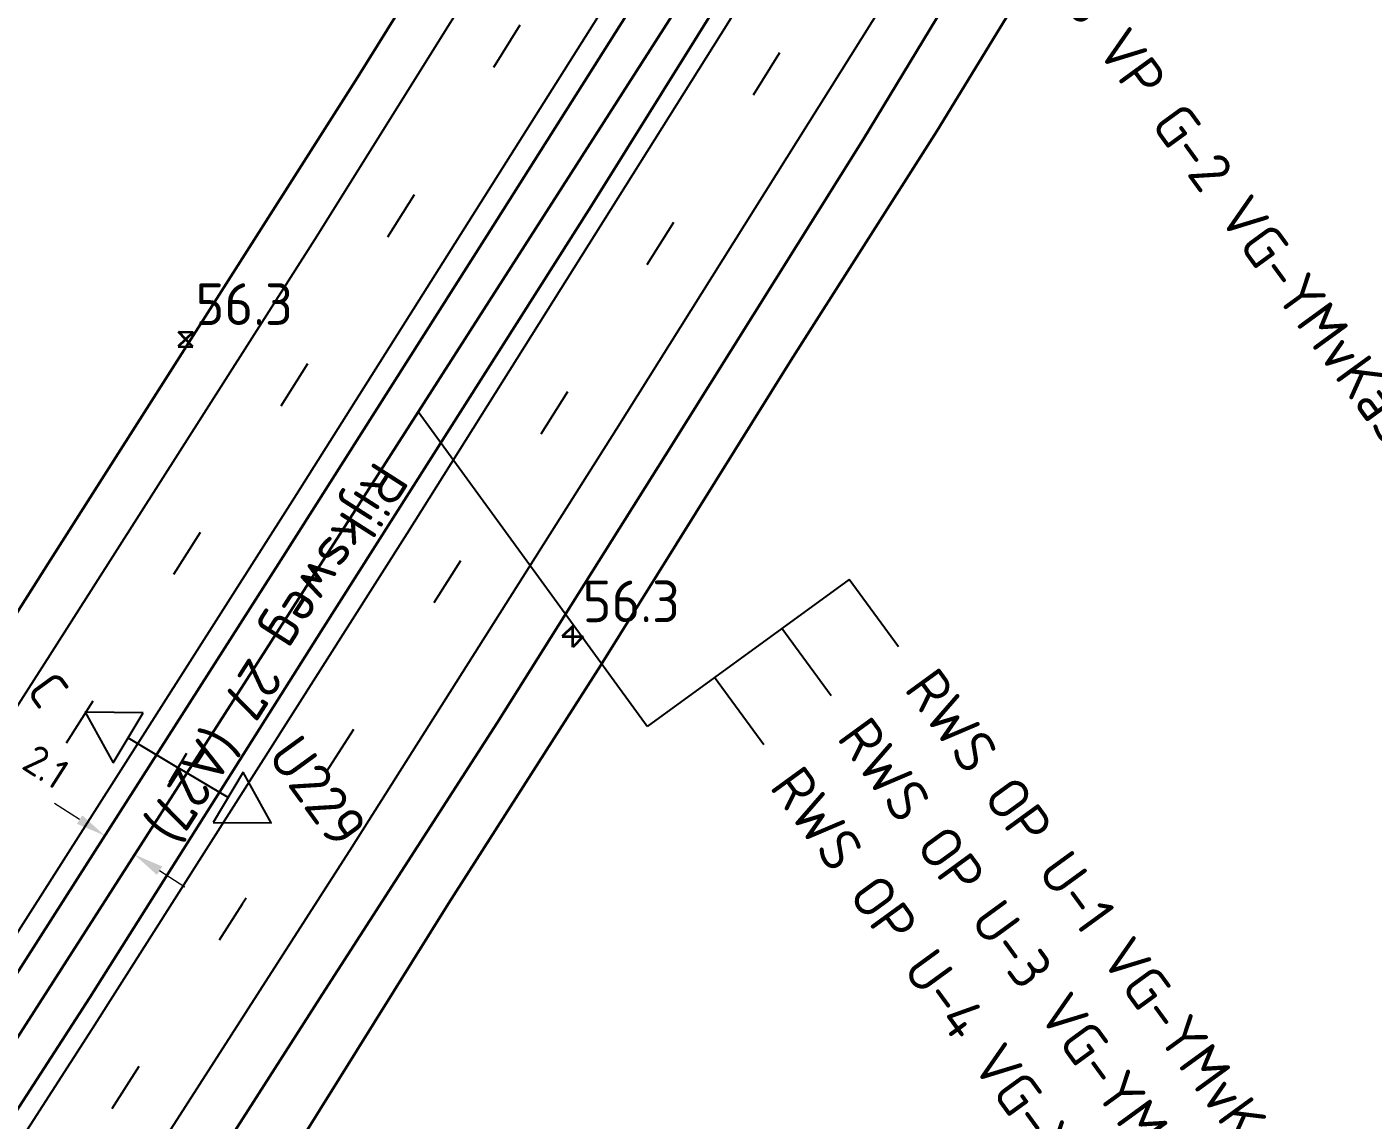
# Model space of a CAD drawing. Header units: metres. Extents: x 134219 to 139080, y 438661 to 444352.
# Drawn here: x 135326 to 135406.8, y 442924.6 to 442990.3 of the extents above; entities that cross this region are included whole.
import ezdxf
from ezdxf.enums import TextEntityAlignment as Align

# ---------------------------------------------------------------- set-up
doc = ezdxf.new("R2010")
doc.units = ezdxf.units.M
doc.linetypes.add('39strp', pattern=[12, 3, -9])
doc.layers.get('DEFPOINTS').update_dxf_attribs({"color": 193})
for name, color, linetype, lineweight in [('N-WE-KL-ET-T18', 1, 'Continuous', 18), ('N-WE-KL-ET-T25', 7, 'Continuous', 25), ('N-WE-KL-ET_LS_OV_ARMATUUR-S', 7, 'Continuous', 25), ('N-WE-KL-ET_LS_OV_ARMATUUR-T18', 1, 'Continuous', 25), ('N-WE-KL-ET_LS_OV_KABEL-G', 10, 'KL-LS-OV-N', 35), ('N-WE-KL-ET_LS_OV_KABEL-M', 7, 'Continuous', 18), ('N-WE-KL-ET_LS_OV_KABEL-T25', 7, 'Continuous', 25), ('Utd-ondergr-bs', 8, 'Continuous', 35)]:
    doc.layers.add(name, color=color, linetype=linetype, lineweight=lineweight)
doc.layers.add('N-WE-KL-ET_LS_OV_ARMATUUR-T25', color=2, linetype='Continuous')
doc.layers.add('Utd-weg-bs', color=8, linetype='Continuous')
doc.styles.add('dtm a2ee v011$0$rtw_iso', font='NLCS-ISO.ttf')
doc.styles.add('ISO25', font='NLCS-ISO.ttf')
doc.styles.add('NLCS-ISO', font='NLCS-ISO.ttf')
doc.styles.add('NLCS_18', font='NLCS-ISO.ttf', dxfattribs={"height": 1.799999952316284})
doc.styles.add('NLCS_25', font='NLCS-ISO.ttf', dxfattribs={"height": 2.5})
doc.linetypes.add('KL-LS-OV-N', pattern='A,4,-1,[103,NLCS.SHX,S=0.75,R=0,X=0,Y=0],-1,4,-1.5,["0V",Standard,S=1,R=0,X=0,Y=-0.5],-3', length=14.5)
doc.dimstyles.new('NLCS_t18_pijl_Dimension_l3_h1', dxfattribs={"dimtxt": 1.799999952316284, "dimasz": 1.8, "dimexe": 2, "dimexo": 2, "dimgap": 0.7, "dimtad": 1, "dimdec": 1, "dimzin": 0, "dimdsep": 46, "dimtxsty": 'NLCS_18', "dimcen": 2.5, "dimdle": 2, "dimclrd": 256, "dimclre": 256, "dimclrt": 256, "dimadec": 1, "dimazin": 0, "dimtfac": 1, "dimtdec": 1, "dimtofl": 0, "dimtmove": 1, "dimatfit": 0, "dimfxl": 0, "dimtolj": 1, "dimtzin": 0, "dimlwd": 18, "dimlwe": 18, "dimarcsym": 0})

# ---------------------------------------------------------------- blocks, each defined once
blk = doc.blocks.new('SKL-ET_OV_ARMATUUR_HD_NATRIUM_1x250W-SO')
for points in [[(3.492758620689642, -1.757241379310358), (6.492758620689642, 0), (3.492758620689642, 1.757241379310358)], [(3.492758620689642, 1.757241379310358), (3.492758620689642, -1.757241379310358)], [(0, 1), (0, -1)], [(3.492758620689642, 0), (0, 0)]]:
    blk.add_lwpolyline(points)
at = {"layer": 'N-WE-KL-ET-T18', "linetype": 'ByBlock', "style": 'NLCS-ISO'}
blk.add_attdef('GROEPSNUMMER', text='', height=1.8, dxfattribs=at).set_placement((-2, -4), align=Align.RIGHT)
blk.add_attdef('FASE-AANSLUITING', (10, -4), '', height=1.8, dxfattribs=at)
at = {"layer": 'N-WE-KL-ET-T18', "linetype": 'ByBlock', "style": 'NLCS-ISO', "flags": 1}
for tag, p in [('TYPE_ARMATUUR', (7.764580914155385, -13.45573048555232)), ('TYPE_FABRIKAAT', (7.764580914155385, -17.24024058133071)), ('VERMOGEN_LAMP', (7.764580914155385, -21.0247506771091)), ('SPIEGELSTAND', (7.764580914155385, -24.80926077288748)), ('HOOGTE_LICHTMAST', (7.764580914155385, -28.59377086866587)), ('UITLEGGERHOEK', (7.764580914155385, -32.37828096444426)), ('TYPE_LICHTMAST', (7.764580914155385, -36.16279106022265)), ('BOTSVRIENDELIJK', (7.764580914155385, -39.94730115600103)), ('POSITIE_LICHTMAST', (7.764580914155385, -43.73181125177942)), ('KABELAANSLUITING', (7.764580914155385, -47.51632134755781)), ('VOEDINGSPUNT', (7.764580914155385, -51.30083144333619))]:
    blk.add_attdef(tag, p, '', height=1.8, dxfattribs=at)
at = {"layer": 'N-WE-KL-ET-T25', "linetype": 'ByBlock', "style": 'NLCS-ISO'}
blk.add_attdef('MASTNUMMER', text='', height=2.5, dxfattribs=at).set_placement((4, 4.309930667947768), align=Align.MIDDLE)
at = {"layer": 'N-WE-KL-ET-T25', "linetype": 'ByBlock', "style": 'NLCS-ISO', "flags": 1}
blk.add_attdef('TYPE_SYMBOOL', (7.764580914155385, -10.05561887920129), '', height=2.5, dxfattribs=at)
blk = doc.blocks.new('RVMXE')
at = {"style": 'ISO25'}
blk.add_attdef('E', text='', height=2.25, dxfattribs=at).set_placement((5.5, 2.625), align=Align.MIDDLE)
blk = doc.blocks.new('dtm a2ee v011$0$hecto-flat-92')
at = {"layer": 'Utd-ondergr-bs'}
for p, q in [((0.45071982263471, 0.4329857289558277), (-0.45071982263471, -0.4329857289558277)), ((-0.4329857289558277, 0.4507198226056062), (0.45071982263471, 0.4329857289558277)), ((0.4329857289558277, -0.4507198226056062), (-0.4329857289558277, 0.4507198226056062)), ((-0.45071982263471, -0.4329857289558277), (0.4329857289558277, -0.4507198226056062))]:
    blk.add_line(p, q, dxfattribs=at)
blk = doc.blocks.new('dtm a2ee v011$0$hecto-flat-93')
at = {"layer": 'Utd-ondergr-bs'}
for p, q in [((0, 0.625), (-0.625, 0)), ((-0.625, 0), (0.625, 0)), ((0, -0.625), (0, 0.625)), ((0.625, 0), (0, -0.625))]:
    blk.add_line(p, q, dxfattribs=at)
blk = doc.blocks.new('*D546')
at = {"layer": 'DEFPOINTS', "color": 0, "transparency": 16777216}
for p in [(135330.6544654039, 442941.7129700714), (135332.4227199142, 442940.5839694224), (135332.4227423132, 442940.5840045055)]:
    blk.add_point(p, dxfattribs=at)
at = {"layer": 'N-WE-KL-ET_LS_OV_KABEL-M', "linetype": 'Continuous', "lineweight": 18, "transparency": 16777216}
for p, q in [((135329.1372912797, 442942.6815683775), (135327.6201395545, 442943.6502017667)), ((135333.9398716394, 442939.6153360332), (135335.4570233646, 442938.6467026439))]:
    blk.add_line(p, q, dxfattribs=at)
at = {"layer": 'N-WE-KL-ET_LS_OV_KABEL-M', "lineweight": 18, "transparency": 16777216}
for p, q in [((135330.6544430049, 442941.7129349882), (135329.5781836835, 442940.0272108491)), ((135332.4227199142, 442940.5839694224), (135331.3464605928, 442938.8982452833))]:
    blk.add_line(p, q, dxfattribs=at)
at = {"layer": 'N-WE-KL-ET_LS_OV_KABEL-M', "transparency": 16777216}
for points in [[(135329.2987301779, 442942.9344269983), (135328.9758523815, 442942.4287097566), (135330.6544430049, 442941.7129349882)], [(135334.1013105376, 442939.8681946541), (135333.7784327412, 442939.3624774124), (135332.4227199142, 442940.5839694224)]]:
    blk.add_solid(points, dxfattribs=at)
at = {"layer": 'N-WE-KL-ET_LS_OV_KABEL-M', "transparency": 16777216, "insert": (135327.1234772465, 442945.8655923542), "char_height": 1.799999952316284, "attachment_point": 5, "rotation": 327.4435927140831, "style": 'NLCS_18'}
blk.add_mtext('\\A1;2.1', dxfattribs=at)

msp = doc.modelspace()

# ---------------------------------------------------------------- linework, layer by layer
at = {"layer": 'N-WE-KL-ET_LS_OV_KABEL-G', "extrusion": (0.841979247875471, -0.5395099129275163, 0), "elevation": -125023.7443945959, "flags": 128}
msp.add_lwpolyline([(446029.7955218118, 2.361794511023991), (445926.6202226412, 2.195474641475562)], dxfattribs=at)
at = {"layer": 'N-WE-KL-ET_LS_OV_KABEL-T25'}
for p, q in [((135363.2174345516, 442948.2638432151), (135349.4533703372, 442967.1626363915)), ((135375.3425258279, 442957.0945941195), (135363.2174345516, 442948.2638432152)), ((135378.2861094626, 442953.0528970274), (135375.3425258278, 442957.0945941196)), ((135374.2444123705, 442950.1093133926), (135371.3008287356, 442954.1510104848)), ((135370.2027152784, 442947.1657297579), (135367.2591316435, 442951.2074268501))]:
    msp.add_line(p, q, dxfattribs=at)
at = {"layer": 'Utd-ondergr-bs', "flags": 128}
for points in [[(135417.35, 443107.561), (135415.604, 443104.373), (135416.994, 443103.522), (135403.037, 443080.44), (135390.056, 443059.545), (135388.917, 443060.273), (135386.124, 443055.498), (135386.659, 443055.079), (135374.25, 443035.149), (135373.606, 443035.544), (135370.813, 443031.069), (135371.96, 443030.237), (135361.405, 443013.313), (135361.841, 443013.014), (135345.825, 442987.227), (135327.242, 442958.052), (135308.915, 442929.11), (135290.169, 442900.002)], [(135427.811, 443098.309), (135413.95, 443075.271), (135396.722, 443047.186), (135384.375, 443027.429), (135377.538, 443015.993), (135366.417, 442998.025), (135353.583, 442977.734), (135341.214, 442958.264), (135329.011, 442939.137), (135317.178, 442920.625), (135302.946, 442898.58), (135287.29, 442874.205), (135274.988, 442855.496), (135259.144, 442831.186), (135245.532, 442810.761), (135227.742, 442783.486), (135212.013, 442760.198), (135196.974, 442737.769), (135179.54, 442712.007)], [(135430.776, 443094.515), (135417.274, 443072.18), (135405.842, 443053.498), (135400.264, 443044.578), (135387.868, 443024.765), (135374.777, 443003.437), (135359.845, 442979.518), (135343.641, 442954.001), (135329.753, 442931.996), (135315.106, 442909.364), (135301.894, 442888.998), (135286.256, 442864.593), (135269.668, 442839.379), (135253.957, 442815.42), (135239.687, 442793.897), (135225.087, 442772.014), (135212.333, 442752.942), (135199.122, 442733.218), (135187.587, 442716.293)], [(135438.551, 443080.765), (135436.496, 443077.503), (135434.958, 443078.58), (135412.826, 443042.369), (135414.136, 443041.308), (135410.866, 443036.236), (135409.857, 443037.041), (135397.534, 443017.312), (135398.648, 443016.42), (135396.944, 443013.966), (135395.946, 443014.777), (135386.161, 442999.058), (135385.724, 442999.29), (135376.173, 442983.52), (135364.304, 442964.564), (135354.196, 442948.492), (135343.887, 442932.463), (135332.883, 442915.287)], [(135308.794, 442870.513), (135309.942, 442872.665), (135316.089, 442882.49), (135327.482, 442900.098), (135340.272, 442919.99), (135351.285, 442937.644), (135360.435, 442951.96), (135371.832, 442970.251), (135380.591, 442984.009), (135389.426, 442998.466), (135396.324, 443009.39), (135399.403, 443016.051)]]:
    msp.add_lwpolyline(points, dxfattribs=at)
at = {"layer": 'Utd-weg-bs', "flags": 128}
for points in [[(135422.472, 443105.828), (135407.441, 443081.157), (135391.73, 443055.497), (135376.417, 443030.752), (135359.632, 443003.733), (135343.239, 442977.478), (135327.35, 442952.556), (135310.617, 442926.439), (135296.435, 442904.355), (135280.974, 442880.409), (135264.292, 442854.826), (135247.425, 442829.093), (135231.783, 442805.339), (135218.779, 442785.724), (135203.467, 442762.86), (135189.516, 442742.179), (135177.123, 442723.852), (135163.086, 442703.243)], [(135427.215, 443099.661), (135410.449, 443072.176), (135394.728, 443046.441), (135379.975, 443022.588), (135361.773, 442993.298), (135341.902, 442961.793), (135323.59, 442933.079), (135303.139, 442901.243), (135282.767, 442869.781), (135264.502, 442841.789), (135245.477, 442812.855), (135227.03, 442784.987), (135207.289, 442755.424), (135188.252, 442727.287), (135176.975, 442710.641)], [(135431.948, 443093.807), (135416.054, 443067.629), (135400.724, 443042.821), (135386.186, 443019.477), (135367.608, 442989.787), (135348.786, 442959.844), (135329.884, 442930.125), (135311.627, 442901.756), (135296.605, 442878.493), (135278.082, 442849.884), (135260.361, 442822.882), (135242.668, 442796.155), (135224.94, 442769.557), (135206.101, 442741.456), (135189.763, 442717.452)], [(135436.753, 443087.602), (135423.723, 443066.378), (135408.29, 443041.1), (135393.583, 443017.628), (135377.346, 442991.615), (135361.357, 442966.103), (135345.488, 442941.03), (135329.091, 442915.494), (135313.116, 442890.602), (135295.087, 442862.696), (135277.736, 442836.035), (135260.422, 442809.75), (135242.993, 442783.588), (135227.625, 442760.542), (135211.459, 442736.545), (135203.543, 442724.792)]]:
    msp.add_lwpolyline(points, dxfattribs=at)
at = {"layer": 'Utd-weg-bs', "linetype": '39strp', "flags": 128}
for points in [[(135424.854, 443102.731), (135410.369, 443079.023), (135395.246, 443054.324), (135378.13, 443026.577), (135361.304, 442999.561), (135345.576, 442974.367), (135328.325, 442947.262), (135312.897, 442923.077), (135295.111, 442895.519), (135282.183, 442875.594), (135265.757, 442850.313), (135248.705, 442824.32), (135232.227, 442799.403), (135218.458, 442778.666), (135200.158, 442751.47), (135184.186, 442727.698), (135170.084, 442706.97)], [(135434.33, 443090.731), (135420.388, 443067.876), (135403.752, 443040.905), (135389.095, 443017.258), (135371.607, 442989.427), (135355.865, 442964.279), (135338.904, 442937.605), (135323.443, 442913.359), (135303.366, 442882.249), (135283.881, 442852.09), (135265.084, 442823.551), (135244.739, 442792.731), (135224.15, 442761.93), (135207.618, 442737.335), (135196.664, 442721.128)]]:
    msp.add_lwpolyline(points, dxfattribs=at)

# ---------------------------------------------------------------- block references
at = {"layer": 'N-WE-KL-ET_LS_OV_ARMATUUR-S'}
for rotation in [149.1300396533869, 329.3092220637229]:
    msp.add_blockref('SKL-ET_OV_ARMATUUR_HD_NATRIUM_1x250W-SO', (135335.0500854794, 442945.7966889272), dxfattribs=dict(at, rotation=rotation))
at = {"layer": 'N-WE-KL-ET_LS_OV_ARMATUUR-T18'}
ref = msp.add_blockref('RVMXE', (135335.0500854794, 442945.7966889272), dxfattribs=dict(at, rotation=306.0659960422107))
ref.add_attrib('E', 'C', dxfattribs={"layer": '0', "height": 2.25, "rotation": 306.0659960422107, "style": 'ISO25'}).set_placement((135327.2401513143, 442950.4660219865), align=Align.MIDDLE)
at = {"layer": 'Utd-ondergr-bs'}
for name, p in [('dtm a2ee v011$0$hecto-flat-92', (135335.504, 442971.508)), ('dtm a2ee v011$0$hecto-flat-93', (135358.74, 442953.666))]:
    msp.add_blockref(name, p, dxfattribs=at)

# ---------------------------------------------------------------- texts
at = {"layer": 'N-WE-KL-ET_LS_OV_ARMATUUR-T25', "style": 'ISO25'}
msp.add_text('U229', height=2.5, rotation=306.0659960422106, dxfattribs=at).set_placement((135340.3396456811, 442946.4922073287))
at = {"layer": 'N-WE-KL-ET_LS_OV_KABEL-T25', "style": 'NLCS_25'}
for s, p in [('RWS VP G-2 VG-YMvKas 4x10mm² (OV)', (135386.3629789983, 442996.2002260409)), ('RWS OP U-1 VG-YMvKas 4x10mm² (OV) - A27 GROEP U-8', (135379.5873061441, 442951.2662846881)), ('RWS OP U-3 VG-YMvKas 4x10mm² (OV) - A27 GROEP U-10', (135375.5456090519, 442948.3227010534)), ('RWS OP U-4 VG-YMvKas 4x16mm² (OV) - A27 GROEP U-11', (135371.5039119597, 442945.3791174186))]:
    msp.add_text(s, height=2.5, rotation=306.0659960422106, dxfattribs=at).set_placement(p, align=Align.MIDDLE_LEFT)
at = {"layer": 'Utd-ondergr-bs', "color": 7, "style": 'dtm a2ee v011$0$rtw_iso'}
for p in [(135336.0954120671, 442972.3762056338), (135359.3314120671, 442954.5342056339)]:
    msp.add_text('56.3', height=2.5, dxfattribs=at).set_placement(p)
at = {"layer": 'Utd-ondergr-bs', "style": 'dtm a2ee v011$0$rtw_iso'}
msp.add_text('Rijksweg 27 (A27)', height=2.5, rotation=237.4116347506113, dxfattribs=at).set_placement((135340.9387011127, 442952.6771036194), align=Align.MIDDLE_CENTER)

# ---------------------------------------------------------------- dimensions: what is measured, and where the dimension line sits
at = {"layer": 'N-WE-KL-ET_LS_OV_KABEL-M'}
dim = msp.add_linear_dim(base=(135332.4227199142, 442940.5839694224), p1=(135330.6544654039, 442941.7129700714), p2=(135332.4227423132, 442940.5840045056), angle=327.4435927127432, dimstyle='NLCS_t18_pijl_Dimension_l3_h1', dxfattribs=at)
dim.commit()
dim.dimension.update_dxf_attribs({"geometry": '*D546', "text_midpoint": (135326.2624698022, 442944.5170130631), "dimtype": 161})

doc.saveas('drawing.dxf')
